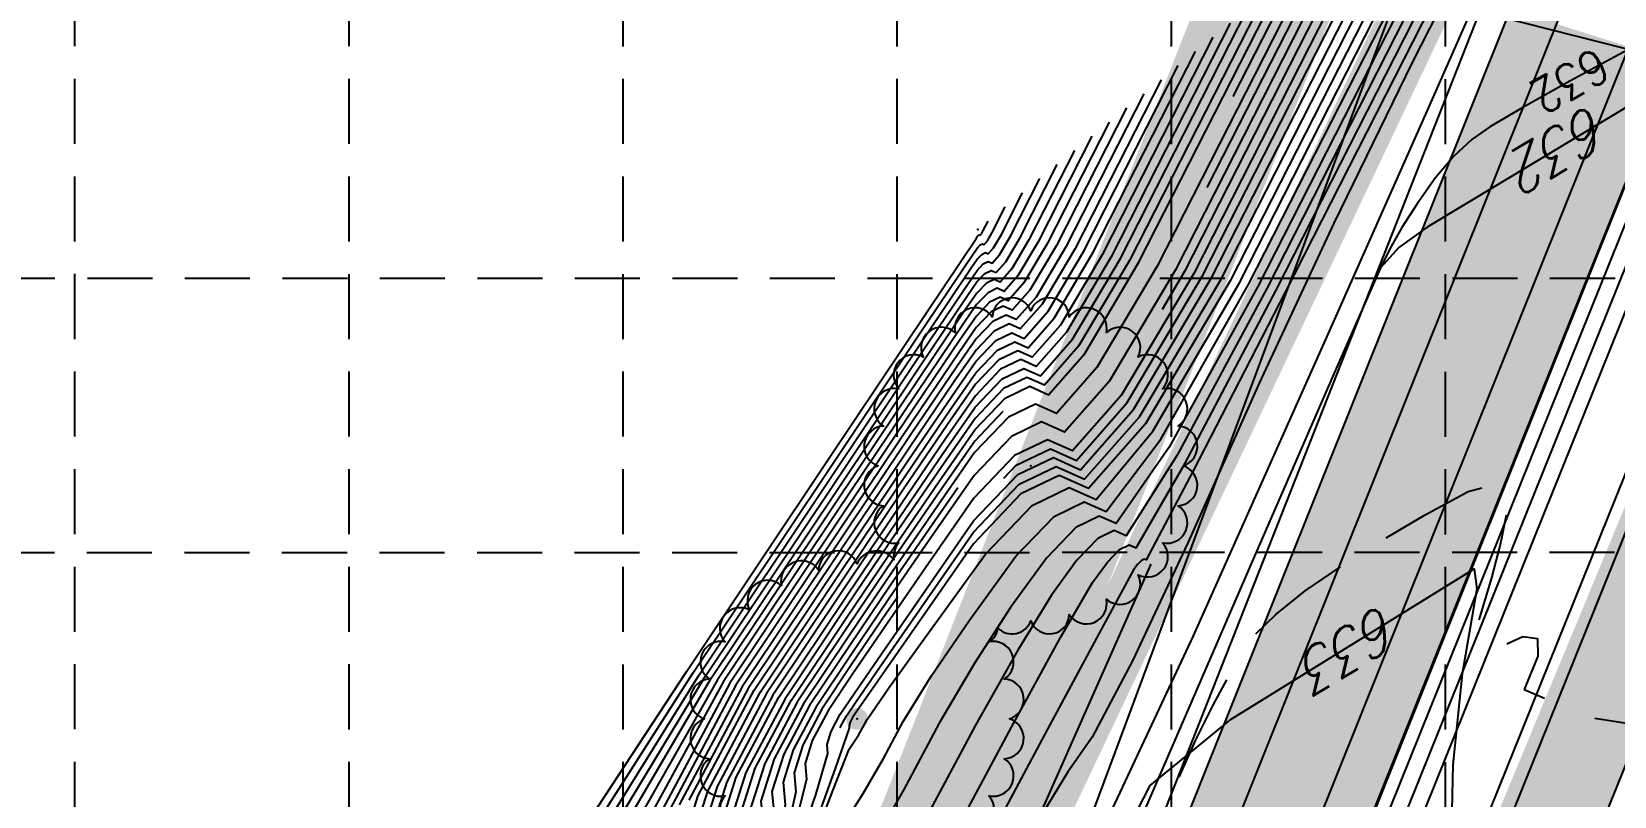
# Model space of a CAD drawing. Header units: feet. Extents: x 4829 to 5337, y 4560 to 5371.
# Drawn here: x 5043.1 to 5116.1, y 5295.8 to 5331.1 of the extents above; entities that cross this region are included whole.
import ezdxf
from ezdxf.enums import TextEntityAlignment as Align

# ---------------------------------------------------------------- set-up
doc = ezdxf.new("R2010")
doc.units = ezdxf.units.FT
doc.header["$LTSCALE"] = 20
doc.header["$MEASUREMENT"] = 0
doc.header["$PDSIZE"] = 0.5
for name, pattern in [('DASHED2', [0.375, 0.25, -0.125]), ('HIDDEN', [0.375, 0.25, -0.125]), ('Prop.Base$0$DASHED', [0.8, 0.75, -0.05])]:
    doc.linetypes.add(name, pattern=pattern)
for name, color, linetype in [('CONST-ENTRANCE', 3, 'CONTINUOUS'), ('EC', 43, 'CONTINUOUS'), ('GRID', 254, 'HIDDEN'), ('PC', 80, 'CONTINUOUS'), ('Prop.Base$0$EHATCHROAD', 52, 'CONTINUOUS'), ('Prop.Base$0$EPVMT', 8, 'Prop.Base$0$DASHED'), ('Prop.Base$0$FENCE', 242, 'Prop.Base$0$DASHED'), ('Prop.Base$0$FTB', 202, 'Prop.Base$0$DASHED'), ('Prop.Base$0$HATCH-ROAD', 50, 'CONTINUOUS'), ('Prop.Base$0$PLINE', 7, 'CONTINUOUS'), ('Prop.Base$0$PPVMT-PS', 2, 'CONTINUOUS'), ('Prop.Base$0$PTgsr2', 5, 'CONTINUOUS'), ('Prop.Base$0$PWALL', 2, 'CONTINUOUS'), ('Prop.Base$0$TREE', 72, 'CONTINUOUS'), ('Prop.Base$0$TREET', 23, 'CONTINUOUS'), ('Prop.Base$0$WALK', 7, 'CONTINUOUS'), ('Prop.Base$0$WALL', 52, 'CONTINUOUS'), ('PROP_WALK', 30, 'CONTINUOUS'), ('SILT FENCE', 4, 'DASHED2')]:
    doc.layers.add(name, color=color, linetype=linetype)
doc.styles.add('80', font='romans.shx', dxfattribs={"width": 0.9, "height": 1.6})
doc.styles.add('S100', font='romans.shx', dxfattribs={"width": 0.9, "oblique": 20, "height": 2})
doc.linetypes.add('Prop.Base$0$BWF', pattern='A,0.9,-0.05,[135,ltypeshp.shx,S=0.03,R=0,X=0,Y=0],-0.05', length=1)
doc.linetypes.add('Prop.Base$0$FENCELINE2', pattern='A,0.25,[132,ltypeshp.shx,S=0.1,R=0,X=0,Y=0],-0.2,1', length=1.45)

# ---------------------------------------------------------------- blocks, each defined once
blk = doc.blocks.new('Prop.Base$0$treet')
at = {"layer": 'Prop.Base$0$TREET', "const_width": 0.5}
blk.add_lwpolyline([(-0.25, 0, 1), (0.25, 0, 1)], format="xyb", close=True, dxfattribs=at)

msp = doc.modelspace()

# ---------------------------------------------------------------- hatches: boundary and pattern name
at = {"layer": 'Prop.Base$0$EHATCHROAD'}
h = msp.add_hatch(dxfattribs=at)
h.set_pattern_fill('AR-SAND', color=256, scale=2, style=0)
h.set_pattern_definition([(302.90732, (5094.2028, 4205.6655), (3.851362, -0.182986), [0, -3.04, 0, -3.4, 0, -3.25]), (272.9073, (5094.203, 4205.6655), (5.342751, -3.980136), [0, -1.64, 0, -2.74, 0, -1.05]), (232.90732, (5094.3998, 4208.1176), (-0.487427, -6.209192), [0, -1, 0, -3.6, 0, -4.7]), (222.9073, (5094.4, 4208.1176), (1.268304, -6.133502), [0, -0.5, 0, -2.36, 0, -2.7])])
h.paths.add_polyline_path([(5038.14, 5128.693), (5071.742, 5212.077), (5091.88, 5262.393), (5123.819, 5341.968), (5116.541, 5345.1), (5083.116, 5261.715), (5063.727, 5213.78), (5031.207, 5132.899), (5006.629, 5071.098), (4989.516, 5028.279), (4968.545, 4975.934), (4952.936, 4936.581), (4961.298, 4936.71), (4976.046, 4973.413), (4996.107, 5023.745), (5014.114, 5068.431)])
h.paths.add_polyline_path([(5036.085, 5129.516), (5069.687, 5212.902), (5089.825, 5263.217), (5120.96, 5340.788), (5117.751, 5342.168), (5085.169, 5260.888), (5065.78, 5212.952), (5033.262, 5132.077), (5008.686, 5070.278), (4991.571, 5027.456), (4970.601, 4975.114), (4956.216, 4938.846), (4959.793, 4938.901), (4973.991, 4974.236), (4994.051, 5024.569), (5012.059, 5069.254)], flags=16)
at = {"layer": 'Prop.Base$0$HATCH-ROAD'}
msp.add_hatch(color=30, dxfattribs=at).paths.add_polyline_path([(5108.727, 5288.367), (5129.314, 5339.368), (5133.495, 5339.039), (5112.907, 5288.038)])
at = {"layer": 'PROP_WALK'}
msp.add_hatch(color=253, dxfattribs=at).paths.add_polyline_path([(5035.984, 5144.577), (5043.346, 5141.61), (5118.899, 5329.709), (5111.331, 5332.101)])

# ---------------------------------------------------------------- linework, layer by layer
at = {"layer": 'CONST-ENTRANCE', "color": 1, "linetype": 'HIDDEN', "const_width": 6, "flags": 128}
msp.add_lwpolyline([(5025.703, 5171.201), (5029.231, 5188.426), (5058.559, 5244.462), (5042.057, 5250.576), (5049.464, 5270.896), (5069.747, 5263.871), (5080.14, 5281.677), (5107.404, 5351.086), (5123.74, 5350.958), (5140.306, 5350.586)], dxfattribs=at)
at = {"layer": 'CONST-ENTRANCE', "color": 200, "const_width": 3, "flags": 128}
msp.add_lwpolyline([(5032.34, 5166.067), (5032.516, 5179.455), (5044.149, 5209.756), (5055.904, 5224.336), (5109.04, 5336.43), (5109.04, 5336.43)], dxfattribs=at)
at = {"layer": 'EC', "color": 43, "flags": 128}
for points, elevation in [([(5114.358, 5344.503), (5106.788, 5329.646), (5103.171, 5322.242), (5099.723, 5314.862), (5096.442, 5307.506), (5093.876, 5302.062), (5092.023, 5298.531), (5090.883, 5296.912), (5089.335, 5294.357), (5087.379, 5290.867), (5085.015, 5286.442), (5083.307, 5283.298), (5082.255, 5281.435), (5081.859, 5280.853), (5080.188, 5277.852), (5079.018, 5275.699)], 631), ([(5113.56, 5343.851), (5100.929, 5319.063), (5096.687, 5310.815), (5094.52, 5306.712), (5094.426, 5306.754), (5094.297, 5306.69), (5094.133, 5306.521), (5093.935, 5306.247), (5092.544, 5303.71), (5089.962, 5298.909), (5086.189, 5291.846), (5083.38, 5286.707), (5081.536, 5283.492), (5080.658, 5282.202), (5079.066, 5279.473), (5076.762, 5275.305), (5073.744, 5269.699), (5071.285, 5264.414), (5069.384, 5259.452), (5068.041, 5254.812), (5066.723, 5251.27)], 630.5), ([(5074.707, 5275.256), (5076.28, 5278.18), (5077.944, 5281.095), (5079.457, 5283.551), (5080.818, 5285.549), (5082.745, 5288.79), (5085.238, 5293.273), (5088.296, 5298.999), (5090.564, 5303.131), (5092.04, 5305.669), (5092.725, 5306.614), (5093.289, 5307.195), (5093.733, 5307.414), (5094.056, 5307.269), (5096.314, 5311.181), (5100.507, 5319.149), (5112.761, 5343.199)], 630), ([(5111.963, 5342.547), (5100.084, 5319.235), (5095.94, 5311.547), (5093.592, 5307.826), (5093.04, 5308.074), (5092.281, 5307.7), (5091.316, 5306.706), (5090.145, 5305.091), (5088.584, 5302.551), (5086.631, 5299.088), (5084.287, 5294.7), (5082.11, 5290.873), (5080.099, 5287.606), (5078.255, 5284.9), (5076.822, 5282.716), (5075.799, 5281.055), (5075.187, 5279.917), (5073.942, 5276.265), (5072.063, 5270.099), (5069.551, 5261.418), (5067.084, 5254.791), (5064.662, 5250.218)], 629.5), ([(5111.165, 5341.895), (5099.662, 5319.321), (5095.567, 5311.913), (5093.128, 5308.384), (5092.347, 5308.734), (5091.273, 5308.205), (5089.908, 5306.798), (5088.251, 5304.512), (5086.603, 5301.972), (5084.965, 5299.177), (5083.336, 5296.128), (5081.677, 5293.254), (5079.988, 5290.554), (5078.268, 5288.031), (5077.002, 5286.019), (5076.187, 5284.52), (5075.826, 5283.533), (5074.667, 5279.705), (5072.712, 5273.037), (5069.961, 5263.528), (5067.15, 5256.154), (5064.279, 5250.914)], 629), ([(5063.896, 5251.61), (5067.096, 5257.105), (5070.013, 5264.401), (5072.646, 5273.501), (5074.768, 5280.566), (5076.378, 5285.598), (5077.477, 5288.596), (5078.531, 5291.067), (5079.541, 5293.011), (5080.506, 5294.427), (5081.454, 5295.942), (5082.385, 5297.555), (5083.299, 5299.267), (5084.623, 5301.393), (5086.356, 5303.934), (5088.499, 5306.89), (5090.265, 5308.71), (5091.653, 5309.394), (5092.665, 5308.941), (5095.193, 5312.279), (5099.239, 5319.407), (5110.366, 5341.243)], 628.5), ([(5077.936, 5290.407), (5078.767, 5292.673), (5080.061, 5296.115), (5080.813, 5297.991), (5081.024, 5298.3), (5081.231, 5298.631), (5081.434, 5298.983), (5081.633, 5299.356), (5082.643, 5300.814), (5084.462, 5303.356), (5087.091, 5306.983), (5089.257, 5309.215), (5090.96, 5310.054), (5092.201, 5309.499), (5094.82, 5312.645), (5098.817, 5319.493), (5109.568, 5340.591)], 628), ([(5108.77, 5339.94), (5098.395, 5319.579), (5094.485, 5312.994), (5091.855, 5310.004), (5090.502, 5310.609), (5088.73, 5309.762), (5086.537, 5307.461), (5083.923, 5303.708), (5082.124, 5301.12), (5081.137, 5299.697), (5080.964, 5299.438), (5080.852, 5299.228), (5080.802, 5299.068), (5080.813, 5298.956), (5080.163, 5297.089), (5078.852, 5293.466), (5076.881, 5288.087), (5074.767, 5281.741), (5072.513, 5274.428), (5070.117, 5266.148), (5066.989, 5259.006), (5063.13, 5253.002), (5058.538, 5248.137)], 627.5), ([(5080.397, 5298.964), (5080.414, 5299.017), (5080.681, 5299.517), (5081.094, 5300.135), (5082.209, 5301.752), (5084.025, 5304.369), (5086.544, 5307.986), (5088.657, 5310.203), (5090.366, 5311.02), (5091.669, 5310.437), (5094.205, 5313.318), (5097.972, 5319.665), (5107.972, 5339.288)], 627), ([(5056.665, 5248.356), (5062.364, 5254.394), (5066.882, 5260.907), (5070.221, 5267.894), (5072.38, 5275.355), (5074.412, 5281.945), (5076.316, 5287.664), (5078.093, 5292.51), (5079.263, 5295.882), (5079.828, 5297.778), (5079.786, 5298.199), (5079.976, 5298.805), (5080.397, 5299.596), (5081.05, 5300.573), (5082.294, 5302.384), (5084.127, 5305.03), (5086.551, 5308.511), (5088.585, 5310.645), (5090.229, 5311.431), (5091.484, 5310.869), (5093.924, 5313.643), (5097.55, 5319.751), (5107.173, 5338.636)], 626.5), ([(5087.937, 5310.482), (5088.513, 5311.086), (5090.093, 5311.842), (5091.298, 5311.302), (5093.643, 5313.967), (5097.127, 5319.837), (5106.375, 5337.984)], 626), ([(5105.577, 5337.332), (5096.705, 5319.922), (5093.363, 5314.292), (5091.113, 5311.735), (5089.957, 5312.253), (5088.441, 5311.528), (5086.566, 5309.561), (5084.331, 5306.352), (5082.464, 5303.648), (5080.964, 5301.449), (5079.83, 5299.754), (5079.099, 5298.382), (5078.77, 5297.33), (5078.842, 5296.6), (5078.363, 5294.675), (5077.333, 5291.555), (5075.751, 5287.24), (5074.056, 5282.149), (5072.247, 5276.283), (5070.325, 5269.64), (5066.775, 5262.808), (5061.598, 5255.786), (5054.792, 5248.575)], 625.5), ([(5104.778, 5336.68), (5096.283, 5320.008), (5095.244, 5318.259)], 625), ([(5103.98, 5336.028), (5095.86, 5320.094), (5092.801, 5314.941), (5090.742, 5312.601), (5089.684, 5313.075), (5088.297, 5312.411), (5086.58, 5310.611), (5084.535, 5307.674), (5082.634, 5304.912), (5080.877, 5302.325), (5079.263, 5299.913), (5078.222, 5297.958), (5077.753, 5296.461), (5077.856, 5295.422), (5077.463, 5293.468), (5076.573, 5290.6), (5075.186, 5286.817), (5073.7, 5282.353), (5072.114, 5277.21), (5070.429, 5271.386), (5066.668, 5264.709), (5060.832, 5257.178), (5052.919, 5248.794)], 624.5), ([(5097.327, 5323.886), (5103.182, 5335.377)], 624), ([(5102.383, 5334.725), (5095.016, 5320.266), (5092.24, 5315.59), (5090.371, 5313.467), (5089.411, 5313.896), (5088.152, 5313.295), (5086.595, 5311.661), (5084.739, 5308.996), (5082.804, 5306.176), (5080.79, 5303.201), (5078.697, 5300.071), (5077.346, 5297.535), (5076.737, 5295.593), (5076.871, 5294.244), (5076.563, 5292.261), (5075.813, 5289.644), (5074.621, 5286.393), (5073.344, 5282.558), (5071.981, 5278.137), (5070.533, 5273.132), (5066.561, 5266.61), (5060.066, 5258.571), (5051.046, 5249.014)], 623.5), ([(5110.578, 5334.465), (5107.462, 5327.407), (5102.832, 5316.989), (5096.688, 5303.211), (5091.94, 5293.098)], 631.5), ([(5049.174, 5249.233), (5059.3, 5259.963), (5066.454, 5268.511), (5070.637, 5274.879), (5071.848, 5279.065), (5072.988, 5282.762), (5074.056, 5285.97), (5075.053, 5288.689), (5075.663, 5291.054), (5075.885, 5293.066), (5075.721, 5294.724), (5076.469, 5297.112), (5078.13, 5300.229), (5080.703, 5304.077), (5082.974, 5307.44), (5082.974, 5307.44), (5084.943, 5310.318), (5086.61, 5312.711), (5088.008, 5314.178), (5089.138, 5314.718), (5090.001, 5314.332), (5091.678, 5316.239), (5094.171, 5320.438), (5100.787, 5333.421)], 622.5), ([(5098.53, 5328.078), (5101.585, 5334.073)], 623), ([(5099.988, 5332.769), (5093.748, 5320.524), (5091.397, 5316.563), (5089.815, 5314.765), (5089.002, 5315.129), (5087.936, 5314.62), (5086.617, 5313.236), (5085.045, 5310.979), (5083.06, 5308.072), (5080.66, 5304.515), (5077.846, 5300.309), (5076.03, 5296.9), (5075.212, 5294.289), (5075.392, 5292.477), (5075.212, 5290.451), (5074.673, 5288.211), (5073.774, 5285.758), (5072.81, 5282.864), (5071.781, 5279.528), (5070.689, 5275.752), (5066.4, 5269.462), (5058.917, 5260.659), (5048.237, 5249.343)], 622), ([(5047.301, 5249.452), (5058.534, 5261.355), (5066.347, 5270.412), (5070.741, 5276.625), (5071.715, 5279.992), (5072.632, 5282.966), (5073.491, 5285.546), (5074.293, 5287.734), (5074.762, 5289.847), (5074.9, 5291.888), (5074.704, 5293.855), (5075.592, 5296.688), (5077.563, 5300.388), (5080.617, 5304.953), (5083.145, 5308.704), (5085.147, 5311.64), (5086.624, 5313.761), (5087.863, 5315.061), (5088.865, 5315.54), (5089.63, 5315.198), (5091.117, 5316.888), (5093.326, 5320.61), (5099.19, 5332.117)], 621.5), ([(5098.392, 5331.466), (5092.904, 5320.696), (5090.836, 5317.212), (5089.444, 5315.631), (5088.729, 5315.951), (5087.791, 5315.503), (5086.631, 5314.286), (5085.249, 5312.301), (5083.23, 5309.336), (5080.573, 5305.391), (5077.279, 5300.467), (5075.154, 5296.477), (5074.196, 5293.421), (5074.407, 5291.299), (5074.312, 5289.244), (5073.913, 5287.256), (5073.209, 5285.335), (5072.454, 5283.068), (5071.648, 5280.456), (5070.793, 5277.498), (5066.293, 5271.363), (5058.151, 5262.051), (5046.364, 5249.562)], 621), ([(5097.593, 5330.814), (5092.481, 5320.782), (5090.555, 5317.537), (5089.259, 5316.064), (5088.593, 5316.362), (5087.719, 5315.944), (5086.639, 5314.811), (5085.351, 5312.962), (5083.315, 5309.968), (5080.53, 5305.829), (5076.996, 5300.546), (5074.715, 5296.265), (5073.688, 5292.986), (5073.914, 5290.71), (5073.862, 5288.641), (5073.533, 5286.778), (5072.926, 5285.123), (5072.276, 5283.17), (5071.582, 5280.919), (5070.845, 5278.371), (5066.24, 5272.314), (5057.768, 5262.747), (5045.428, 5249.672)], 620.5), ([(5046.338, 5251.738), (5058.308, 5264.422), (5066.494, 5273.59), (5070.897, 5279.244), (5071.515, 5281.383), (5072.098, 5283.272), (5072.644, 5284.911), (5073.153, 5286.301), (5073.412, 5288.037), (5073.421, 5290.121), (5073.18, 5292.552), (5074.277, 5296.053), (5076.712, 5300.625), (5080.486, 5306.267), (5083.4, 5310.6), (5085.453, 5313.623), (5086.646, 5315.336), (5087.647, 5316.386), (5088.456, 5316.773), (5089.074, 5316.497), (5090.274, 5317.861), (5092.059, 5320.867), (5096.795, 5330.162)], 620), ([(5116.916, 5330.329), (5114.07, 5328.797), (5111.891, 5327.581), (5110.379, 5326.682), (5109.535, 5326.1), (5108.694, 5325.313), (5107.856, 5324.323), (5107.02, 5323.129), (5106.319, 5322.042), (5105.753, 5321.062), (5105.322, 5320.19), (5103.168, 5315.3), (5099.291, 5306.391), (5093.692, 5293.463)], 632), ([(5043.988, 5250.401), (5051.091, 5257.877), (5060.77, 5268.132), (5067.389, 5275.546), (5070.949, 5280.117), (5071.449, 5281.847), (5071.92, 5283.374), (5072.361, 5284.699), (5072.773, 5285.823), (5072.962, 5287.434), (5072.928, 5289.532), (5072.672, 5292.118), (5073.839, 5295.842), (5076.429, 5300.704), (5080.443, 5306.706), (5083.485, 5311.232), (5085.555, 5314.284), (5086.653, 5315.861), (5087.575, 5316.828), (5088.32, 5317.184), (5088.888, 5316.929), (5089.994, 5318.186), (5091.637, 5320.953), (5095.997, 5329.51)], 619.5), ([(5095.198, 5328.858), (5091.214, 5321.039), (5089.713, 5318.511), (5088.703, 5317.362), (5088.183, 5317.595), (5087.503, 5317.269), (5086.661, 5316.386), (5085.657, 5314.945), (5083.57, 5311.864), (5080.4, 5307.144), (5076.146, 5300.783), (5073.4, 5295.63)], 619), ([(5093.602, 5327.554), (5090.369, 5321.211), (5089.151, 5319.16), (5088.332, 5318.228), (5087.911, 5318.417), (5087.358, 5318.153), (5086.675, 5317.436), (5085.861, 5316.267), (5083.74, 5313.128), (5080.313, 5308.02), (5075.579, 5300.942), (5072.524, 5295.207)], 618), ([(5094.4, 5328.206), (5090.792, 5321.125), (5089.432, 5318.835), (5088.517, 5317.795), (5088.047, 5318.006), (5087.43, 5317.711), (5086.668, 5316.911), (5085.759, 5315.606), (5083.655, 5312.496), (5080.356, 5307.582), (5075.862, 5300.863), (5072.962, 5295.418)], 618.5), ([(5092.803, 5326.903), (5089.947, 5321.297), (5088.871, 5319.484), (5088.146, 5318.661), (5087.774, 5318.828), (5087.286, 5318.594), (5086.682, 5317.961), (5085.963, 5316.928), (5083.825, 5313.76), (5080.269, 5308.458), (5075.295, 5301.021), (5072.085, 5294.995)], 617.5), ([(5092.005, 5326.251), (5089.525, 5321.383), (5088.59, 5319.809), (5087.961, 5319.094), (5087.638, 5319.239), (5087.214, 5319.036), (5086.69, 5318.486), (5086.065, 5317.589), (5083.91, 5314.392), (5080.226, 5308.896), (5075.012, 5301.1), (5071.632, 5294.935), (5070.086, 5290.4), (5070.374, 5287.497), (5068.12, 5283.161), (5063.324, 5277.393), (5055.986, 5270.193), (5047.519, 5262.46), (5037.923, 5254.194), (5027.197, 5245.394)], 617), ([(5007.072, 5239.259), (5043.521, 5269.164), (5056.299, 5279.749), (5063.631, 5285.967), (5065.517, 5287.817), (5066.749, 5289.299), (5067.328, 5290.413), (5067.254, 5291.159), (5069.343, 5294.854), (5073.595, 5301.496), (5080.009, 5311.086), (5084.336, 5317.552), (5086.575, 5320.894), (5086.726, 5321.111), (5086.853, 5321.244), (5086.956, 5321.293), (5087.034, 5321.258), (5087.186, 5321.431), (5087.413, 5321.813), (5088.013, 5322.991)], 614.5), ([(5041.309, 5269.425), (5056.68, 5282.036), (5062.068, 5286.5), (5065.16, 5289.122), (5065.955, 5289.902), (5066.475, 5290.527), (5066.719, 5290.997), (5066.688, 5291.311), (5068.885, 5294.837), (5073.311, 5301.575), (5079.966, 5311.524), (5084.421, 5318.184), (5086.677, 5321.555), (5086.733, 5321.636), (5086.781, 5321.686), (5086.819, 5321.704), (5086.849, 5321.691), (5086.906, 5321.756), (5086.99, 5321.898), (5087.215, 5322.34)], 614), ([(5087.902, 5313.55), (5086.602, 5312.186), (5084.841, 5309.657), (5082.889, 5306.808), (5080.747, 5303.639), (5078.413, 5300.15), (5076.907, 5297.323), (5076.229, 5295.158), (5076.378, 5293.655), (5076.113, 5291.658), (5075.433, 5289.167), (5074.338, 5286.182), (5073.166, 5282.66), (5071.914, 5278.601), (5070.585, 5274.006), (5066.508, 5267.561), (5059.683, 5259.267), (5050.11, 5249.123)], 623), ([(5085.825, 5310.04), (5084.637, 5308.335), (5082.719, 5305.544), (5080.833, 5302.763), (5078.98, 5299.992), (5077.784, 5297.747), (5077.245, 5296.027), (5077.364, 5294.833), (5077.013, 5292.865), (5076.193, 5290.122), (5074.903, 5286.605), (5073.522, 5282.456), (5072.047, 5277.674), (5070.481, 5272.259), (5066.615, 5265.66), (5060.449, 5257.875), (5051.983, 5248.904)], 624), ([(5083.055, 5305.014), (5082.549, 5304.28), (5080.92, 5301.887), (5079.547, 5299.834), (5078.661, 5298.17), (5078.261, 5296.896), (5078.349, 5296.011), (5077.913, 5294.072), (5076.953, 5291.077), (5075.468, 5287.028), (5073.878, 5282.251), (5072.18, 5276.746), (5070.377, 5270.513), (5066.722, 5263.759), (5061.215, 5256.482), (5053.856, 5248.685)], 625)]:
    msp.add_lwpolyline(points, dxfattribs=dict(at, elevation=elevation))
at = {"layer": 'EC', "color": 5, "flags": 128}
for points, elevation in [([(5091.207, 5325.599), (5089.102, 5321.469), (5088.309, 5320.133), (5087.776, 5319.527), (5087.501, 5319.649), (5087.142, 5319.478), (5086.697, 5319.011), (5086.167, 5318.25), (5083.995, 5315.024), (5080.183, 5309.334), (5074.728, 5301.179), (5071.174, 5294.919), (5069.519, 5290.552), (5069.765, 5288.08), (5067.846, 5284.388), (5063.763, 5279.478), (5057.515, 5273.348), (5049.21, 5265.864), (5038.846, 5257.027), (5026.425, 5246.836)], 616.5), ([(5025.653, 5248.277), (5039.77, 5259.86), (5050.901, 5269.268), (5059.044, 5276.503), (5064.201, 5281.563), (5067.572, 5285.616), (5069.156, 5288.663), (5068.953, 5290.704), (5070.716, 5294.902), (5074.445, 5301.258), (5080.139, 5309.772), (5084.08, 5315.656), (5086.269, 5318.911), (5086.704, 5319.536), (5087.07, 5319.919), (5087.365, 5320.06), (5087.59, 5319.96), (5088.029, 5320.458), (5088.68, 5321.555), (5090.408, 5324.947)], 616), ([(5024.881, 5249.719), (5040.694, 5262.693), (5052.591, 5272.673), (5060.573, 5279.657), (5064.64, 5283.647), (5067.297, 5286.844), (5068.547, 5289.247), (5068.387, 5290.856), (5070.258, 5294.886), (5074.161, 5301.338), (5080.096, 5310.21), (5084.166, 5316.288), (5086.371, 5319.572), (5086.711, 5320.061), (5086.997, 5320.361), (5087.228, 5320.471), (5087.405, 5320.392), (5087.748, 5320.782), (5088.257, 5321.641), (5089.61, 5324.295)], 615.5), ([(5024.108, 5251.161), (5041.617, 5265.527), (5054.282, 5276.077), (5062.102, 5282.812), (5065.078, 5285.732), (5067.023, 5288.071), (5067.937, 5289.83), (5067.821, 5291.008), (5069.801, 5294.87), (5073.878, 5301.417), (5080.052, 5310.648), (5084.251, 5316.92), (5086.473, 5320.233), (5086.719, 5320.586), (5086.925, 5320.802), (5087.092, 5320.882), (5087.219, 5320.825), (5087.467, 5321.107), (5087.835, 5321.727), (5088.812, 5323.643)], 615)]:
    msp.add_lwpolyline(points, dxfattribs=dict(at, elevation=elevation))
at = {"layer": 'EC', "color": 43, "linetype": 'HIDDEN', "elevation": 632.5, "flags": 128}
msp.add_lwpolyline([(4909.021, 5198.63), (4904.544, 5162.861), (4903.529, 5150.355), (4903.738, 5143.23), (4905.17, 5141.483), (4905.343, 5140.204), (4904.257, 5139.39), (4901.912, 5139.043), (4899.892, 5137.295), (4898.196, 5134.145), (4896.825, 5129.594), (4900.782, 5113.138), (4910.067, 5084.779), (4924.681, 5044.515), (4935.843, 5017.48), (4943.553, 5003.673), (4947.81, 5003.095), (4951.526, 5005.148), (4954.7, 5009.832), (4957.333, 5017.148), (4959.378, 5022.094), (4960.837, 5024.67), (4961.709, 5024.877), (4962.507, 5024.262), (4963.231, 5022.824), (4963.881, 5020.564), (4964.201, 5020.07), (4964.193, 5021.343), (4963.855, 5024.382), (4963.687, 5027.054), (4963.69, 5029.359), (4963.863, 5031.298), (4964.532, 5033.317), (4965.696, 5035.418), (4967.357, 5037.6), (4968.569, 5039.687), (4969.335, 5041.68), (4969.653, 5043.578), (4970.41, 5045.671), (4971.606, 5047.958), (4973.242, 5050.441), (4974.529, 5053.407), (4975.469, 5056.858), (4976.06, 5060.794), (4976.923, 5064.736), (4978.057, 5068.684), (4979.463, 5072.639), (4980.456, 5075.513), (4981.036, 5077.306), (4981.203, 5078.018), (4981.454, 5079.638), (4981.791, 5082.166), (4982.212, 5085.602), (4982.978, 5090.577), (4984.09, 5097.091), (4985.546, 5105.143), (4986.665, 5111.268), (4987.448, 5115.466), (4987.893, 5117.736), (4988.262, 5119.363), (4988.555, 5120.348), (4988.773, 5120.689), (4989.029, 5121.055), (4989.326, 5121.445), (4989.662, 5121.86), (4989.662, 5121.86), (4993.451, 5124.095), (5000.693, 5128.149), (5011.388, 5134.024), (5018.662, 5137.926), (5022.513, 5139.856), (5022.942, 5139.814), (5023.379, 5140.452), (5023.824, 5141.771), (5024.278, 5143.771), (5024.859, 5144.983), (5025.566, 5145.406), (5026.399, 5145.04), (5027.09, 5144.883), (5027.639, 5144.934), (5028.045, 5145.194), (5028.404, 5145.369), (5028.715, 5145.461), (5028.98, 5145.469), (5029.286, 5145.602), (5029.634, 5145.862), (5030.024, 5146.248), (5030.314, 5146.527), (5030.506, 5146.699), (5030.598, 5146.764), (5030.674, 5146.833), (5030.732, 5146.907), (5030.774, 5146.985), (5031, 5147.171), (5031.408, 5147.463), (5032, 5147.862), (5032.711, 5148.485), (5033.54, 5149.333), (5034.488, 5150.405), (5034.889, 5151.289), (5034.743, 5151.984), (5034.049, 5152.491), (5033.677, 5153.088), (5033.625, 5153.777), (5033.893, 5154.555), (5033.735, 5156.664), (5033.15, 5160.104), (5032.138, 5164.875), (5032.583, 5171.146), (5034.485, 5178.919), (5037.846, 5188.193), (5041.801, 5196.91), (5046.352, 5205.07), (5051.498, 5212.672), (5055.843, 5219.422), (5059.386, 5225.32), (5062.126, 5230.365), (5065.036, 5235.886), (5068.116, 5241.883), (5071.366, 5248.356), (5073.818, 5253.193), (5075.47, 5256.394), (5076.325, 5257.96), (5077.482, 5260.083), (5078.941, 5262.765), (5080.702, 5266.005), (5081.992, 5268.266), (5082.812, 5269.548), (5083.16, 5269.851), (5083.566, 5270.288), (5083.566, 5270.288), (5084.03, 5270.859), (5084.552, 5271.564), (5084.978, 5272.135), (5085.31, 5272.573), (5085.546, 5272.877), (5086.838, 5275.702), (5089.188, 5281.046), (5092.594, 5288.91), (5095.134, 5294.698), (5096.808, 5298.41), (5097.617, 5300.045), (5098.341, 5301.4), (5098.98, 5302.474), (5099.535, 5303.266), (5100.494, 5304.202), (5101.858, 5305.279), (5103.627, 5306.499), (5105.469, 5307.669), (5107.384, 5308.79), (5109.373, 5309.861), (5110.664, 5310.233), (5111.256, 5309.907), (5111.149, 5308.883), (5110.881, 5307.543), (5110.452, 5305.886), (5109.861, 5303.913), (5109.906, 5302.805), (5110.587, 5302.562), (5111.903, 5303.182), (5112.569, 5303.085), (5112.585, 5302.268), (5111.951, 5300.733), (5115.011, 5299.439), (5121.766, 5298.385), (5132.215, 5297.572), (5139.895, 5296.919), (5144.806, 5296.426), (5146.948, 5296.093), (5148.873, 5296.114), (5150.581, 5296.487), (5152.072, 5297.213), (5155.289, 5297.63), (5160.231, 5297.736), (5166.899, 5297.533), (5171.294, 5296.654), (5173.416, 5295.098), (5173.266, 5292.865), (5173.447, 5292.059), (5173.961, 5292.679), (5174.807, 5294.725), (5176.017, 5296.462), (5177.591, 5297.89), (5179.53, 5299.01), (5180.516, 5300.352), (5180.55, 5301.917), (5179.632, 5303.705), (5178.453, 5306.716), (5177.015, 5310.95), (5175.316, 5316.408), (5176.001, 5319.116), (5179.07, 5319.074), (5184.523, 5316.283), (5188.524, 5314.452), (5191.075, 5313.581), (5191.075, 5313.581), (5192.175, 5313.671), (5193.321, 5312.887), (5194.514, 5311.23), (5195.753, 5308.699), (5196.807, 5306.889), (5197.675, 5305.799), (5198.358, 5305.431), (5199.108, 5304.943), (5199.926, 5304.336), (5200.811, 5303.609), (5201.441, 5303.282), (5201.815, 5303.353), (5202.051, 5304.295)], dxfattribs=at)
at = {"layer": 'GRID', "color": 8, "linetype": 'HIDDEN', "ltscale": 0.6}
for p, q in [((5045.074, 4623.9), (5045.074, 5357.701)), ((5057.726, 4623.898), (5057.726, 5357.701)), ((5070.377, 4623.896), (5070.377, 5357.701)), ((5083.028, 4623.894), (5083.028, 5357.701)), ((5095.679, 4623.892), (5095.679, 5357.701)), ((5108.331, 4623.89), (5108.331, 5357.701)), ((4843.149, 5319.665), (5323.402, 5319.747)), ((4843.132, 5307.025), (5323.402, 5307.096))]:
    msp.add_line(p, q, dxfattribs=at)
at = {"layer": 'PC', "color": 3, "elevation": 632, "flags": 128}
msp.add_lwpolyline([(5118.833, 5325.89), (5119.156, 5328.676), (5119.028, 5329.01), (5107.475, 5322.055), (5106.166, 5321.114), (5105.322, 5320.19)], dxfattribs=at)
at = {"layer": 'PC', "color": 3, "elevation": 633, "flags": 128}
msp.add_lwpolyline([(5034.309, 5160.262), (5035.238, 5170.847), (5038.87, 5182.062), (5046.214, 5200.253), (5081.832, 5271.241), (5094.69, 5296.314), (5098.441, 5299.364), (5109.643, 5306.304), (5109.776, 5305.382), (5109.092, 5301.458), (5108.659, 5297.265), (5108.557, 5292.394), (5108.65, 5287.316), (5109.01, 5284.657), (5109.532, 5283.069), (5110.443, 5282.263), (5112.029, 5281.601), (5113.52, 5281.651), (5115.59, 5282.216, -0.078912), (5143.987, 5284.363), (5176.153, 5281.779, 0.165008), (5178.712, 5282.145)], format="xyb", dxfattribs=at)
at = {"layer": 'Prop.Base$0$EHATCHROAD', "color": 7, "lineweight": 0}
for p, q in [((5116.541, 5345.1), (5083.116, 5261.715)), ((5091.88, 5262.393), (5123.819, 5341.968))]:
    msp.add_line(p, q, dxfattribs=at)
at = {"layer": 'Prop.Base$0$EPVMT', "linetype": 'Continuous', "flags": 128}
msp.add_lwpolyline([(5226.82, 4985.742), (5230.433, 5030.585), (5234.904, 5085.295), (5238.506, 5130.369), (5241.926, 5172.55), (5220.842, 5233.958), (5204.001, 5284.245), (5192.999, 5316.244), (5162.349, 5332.743), (5127.803, 5335.713), (5093.367, 5250.315), (5092.439, 5250.689), (5127.152, 5336.773), (5162.641, 5333.721), (5193.817, 5316.94), (5204.948, 5284.567), (5221.789, 5234.279), (5242.939, 5172.677), (5239.503, 5130.289), (5235.901, 5085.215), (5231.43, 5030.504), (5227.816, 4985.661)], dxfattribs=at)
at = {"layer": 'Prop.Base$0$FENCE', "linetype": 'Prop.Base$0$BWF', "flags": 128}
msp.add_lwpolyline([(5115.043, 5345.062), (5082.192, 5261.761), (5062.254, 5213.98), (5037.89, 5152.654)], dxfattribs=at)
at = {"layer": 'Prop.Base$0$FENCE', "linetype": 'Prop.Base$0$FENCELINE2', "ltscale": 0.33, "flags": 128}
msp.add_lwpolyline([(5077.414, 4678.206), (5070.035, 4675.427), (5061.627, 4698.493), (5075.854, 4703.727), (5071.21, 4715.204), (5034.495, 4701.869), (4993.248, 4822.738), (4977.536, 4869.4), (4968.591, 4952.179), (5006.678, 5045.359), (5056.852, 5171.595), (5075.095, 5217.069), (5124.789, 5340.477), (5164.082, 5337.384), (5191.413, 5334.867), (5208.576, 5285.543), (5224.812, 5237.22), (5246.521, 5173.046), (5242.875, 5128.684), (5239.386, 5084.719), (5235.069, 5030.886), (5231.52, 4986.661), (5227.072, 4933.704), (5222.969, 4880.551), (5219.077, 4831.486), (5214.166, 4770.53), (5210.736, 4728.618)], dxfattribs=at)
at = {"layer": 'Prop.Base$0$FTB', "linetype": 'Continuous'}
msp.add_polyline3d([(5094.709, 5306.484, 630.704), (5082.845, 5279.746, 631.411), (5066.307, 5247.227, 631.648), (5054.03, 5223.21, 631.78), (5025.084, 5184.819, 631.317)], dxfattribs=at)
at = {"layer": 'Prop.Base$0$PLINE', "flags": 128}
msp.add_lwpolyline([(4961.298, 4936.71), (4952.936, 4936.581), (5006.629, 5071.098), (5031.207, 5132.899), (5063.727, 5213.78), (5083.116, 5261.715), (5116.541, 5345.1), (5123.819, 5341.968), (5071.742, 5212.077), (5038.14, 5128.693), (5014.114, 5068.431), (4996.107, 5023.745), (4976.046, 4973.413), (4961.298, 4936.71), (4952.936, 4936.581)], dxfattribs=at)
msp.add_lwpolyline([(5117.751, 5342.168), (5120.96, 5340.788), (5089.825, 5263.217), (5069.687, 5212.902), (5036.085, 5129.516), (5012.059, 5069.254), (4994.051, 5024.569), (4973.991, 4974.236), (4959.793, 4938.901), (4956.216, 4938.846), (4970.601, 4975.114), (4991.571, 5027.456), (5008.686, 5070.278), (5033.262, 5132.077), (5065.78, 5212.952), (5085.169, 5260.888)], close=True, dxfattribs=at)
at = {"layer": 'Prop.Base$0$PPVMT-PS', "color": 7, "flags": 128}
msp.add_lwpolyline([(5035.984, 5144.577), (5043.346, 5141.61), (5118.899, 5329.709), (5106.138, 5332.954), (5035.984, 5144.577)], dxfattribs=at)
at = {"layer": 'Prop.Base$0$PTgsr2', "color": 5}
for p in [(5086.738, 5321.95), (5089.187, 5311.05), (5094.709, 5306.484), (5081.169, 5299.381)]:
    msp.add_point(p, dxfattribs=at)
at = {"layer": 'Prop.Base$0$PWALL', "flags": 128}
msp.add_lwpolyline([(5108.727, 5288.367), (5129.314, 5339.368), (5133.495, 5339.039), (5112.907, 5288.038)], close=True, dxfattribs=at)
at = {"layer": 'Prop.Base$0$TREE'}
for points in [[(5087.66, 5303.586, 0.560236), (5089.187, 5303.906, 0.832239), (5090.963, 5304.194, 0.836526), (5092.675, 5304.903, 0.836526), (5094.145, 5306.031, 0.836526), (5095.273, 5307.501, 0.836526), (5095.982, 5309.213, 0.836526), (5096.224, 5311.05, 0.836526), (5095.982, 5312.887, 0.836526), (5095.273, 5314.599, 0.836526), (5094.145, 5316.069, 0.836526), (5092.675, 5317.197, 0.836526), (5090.963, 5317.906, 0.832239), (5089.187, 5318.194, 0.832239), (5087.411, 5317.906, 0.836526), (5085.699, 5317.197, 0.836526), (5084.229, 5316.069, 0.836526), (5083.101, 5314.599, 0.836526), (5082.392, 5312.887, 0.836526), (5082.15, 5311.05, 0.836526), (5082.392, 5309.213, 0.836526), (5083.101, 5307.501, 0.234289), (5082.871, 5306.697, 0.234289)], [(5082.871, 5306.697, 0.59965), (5081.169, 5306.525, 0.832239), (5079.393, 5306.237, 0.836526), (5077.681, 5305.528, 0.836526), (5076.211, 5304.4, 0.836526), (5075.083, 5302.93, 0.836526), (5074.374, 5301.218, 0.836526), (5074.132, 5299.381, 0.836526), (5074.374, 5297.544, 0.836526), (5075.083, 5295.832, 0.836526), (5076.211, 5294.362, 0.836526), (5077.681, 5293.234, 0.836526), (5079.393, 5292.524, 0.832239), (5081.169, 5292.237, 0.832239), (5082.944, 5292.524, 0.836526), (5084.656, 5293.234, 0.836526), (5086.126, 5294.362, 0.836526), (5087.254, 5295.832, 0.836526), (5087.964, 5297.544, 0.836526), (5088.205, 5299.381, 0.836526), (5087.964, 5301.218, 0.836526), (5087.254, 5302.93)], [(5087.254, 5302.93, 0.261824), (5087.66, 5303.586, 0.261824)]]:
    msp.add_lwpolyline(points, format="xyb", dxfattribs=at)
at = {"layer": 'Prop.Base$0$WALK', "flags": 128}
msp.add_lwpolyline([(5116.541, 5345.1), (5123.819, 5341.968), (5091.88, 5262.393), (5071.742, 5212.077), (5038.14, 5128.693), (5014.114, 5068.431), (4996.107, 5023.745), (4976.046, 4973.413), (4961.298, 4936.71), (4952.936, 4936.581), (4968.545, 4975.934), (4989.516, 5028.279), (5006.629, 5071.098), (5031.207, 5132.899), (5063.727, 5213.78), (5083.116, 5261.715)], close=True, dxfattribs=at)
at = {"layer": 'Prop.Base$0$WALL', "ltscale": 0.33, "flags": 128}
for points in [[(4992.538, 4822.497), (4976.799, 4869.238), (4967.825, 4952.287), (5005.982, 5045.64), (5056.156, 5171.874), (5074.4, 5217.349), (5124.299, 5341.268), (5164.146, 5338.131), (5191.962, 5335.569), (5209.286, 5285.785), (5225.523, 5237.459), (5247.281, 5173.139), (5243.623, 5128.624), (5240.134, 5084.66), (5235.817, 5030.826), (5232.267, 4986.6), (5227.82, 4933.643), (5223.717, 4880.492), (5219.825, 4831.426)], [(5218.33, 4831.546), (5222.221, 4880.609), (5226.325, 4933.764), (5230.772, 4986.722), (5234.322, 5030.945), (5238.638, 5084.779), (5242.127, 5128.745), (5245.761, 5172.952), (5224.101, 5236.98), (5207.867, 5285.3), (5190.863, 5334.164), (5164.018, 5336.636), (5125.279, 5339.686), (5075.791, 5216.789), (5057.549, 5171.317), (5007.374, 5045.079), (4969.358, 4952.071), (4978.273, 4869.561), (4993.958, 4822.979)]]:
    msp.add_lwpolyline(points, dxfattribs=at)
at = {"layer": 'SILT FENCE', "color": 200, "linetype": 'Continuous', "const_width": 3, "flags": 128}
msp.add_lwpolyline([(5190.723, 5316.984), (5161.851, 5331.025), (5128.585, 5334.144), (5015.859, 5062.263)], dxfattribs=at)

# ---------------------------------------------------------------- block references
at = {"layer": 'Prop.Base$0$TREET'}
for p in [(5089.187, 5311.05), (5081.169, 5299.381)]:
    msp.add_blockref('Prop.Base$0$treet', p, dxfattribs=at)

# ---------------------------------------------------------------- texts
at = {"layer": 'EC', "color": 43, "style": '80', "width": 0.9}
msp.add_text('632', height=1.6, rotation=209.15883, dxfattribs=at).set_placement((5114.07, 5328.797, 632), align=Align.MIDDLE_CENTER)
at = {"layer": 'PC', "color": 3, "style": 'S100', "oblique": 20, "width": 0.9}
for s, p in [('632', (5113.706, 5325.779, 632)), ('633', (5104.064, 5302.722, 633))]:
    msp.add_text(s, height=2, rotation=211.04481, dxfattribs=at).set_placement(p, align=Align.MIDDLE_CENTER)

doc.saveas('drawing.dxf')
